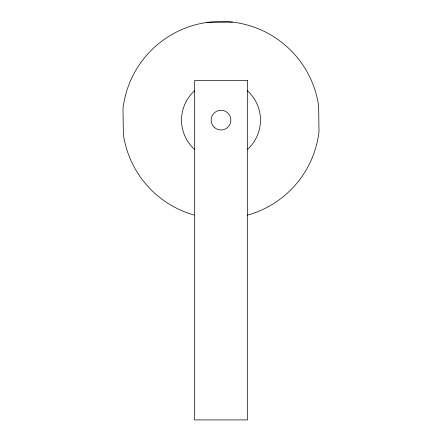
<?xml version="1.0" encoding="UTF-8"?>
<svg xmlns="http://www.w3.org/2000/svg" width="442" height="442" viewBox="0 0 442 442"><rect width="100%" height="100%" fill="white"/><g stroke="black" fill="none" stroke-linecap="round" stroke-linejoin="round"><path stroke-width="0.66" d="M206.74 22.465L232.498 22.1M247.227 215.243A98.682 98.682 0 0 0 319.008 131.605L318.643 105.848A98.682 98.682 0 0 0 122.992 108.61L123.357 134.368A98.682 98.682 0 0 0 194.165 215.072M247.421 90.781A39.471 39.471 0 0 1 247.421 149.435M194.579 149.435A39.471 39.471 0 0 1 194.579 90.781M247.526 80.637L194.474 80.637L194.474 419.9L247.526 419.9L247.526 80.637M214.022 127.086A9.868 9.868 0 0 0 230.531 122.661A9.868 9.868 0 0 0 218.447 110.577A9.868 9.868 0 0 0 214.022 127.086"/></g></svg>
